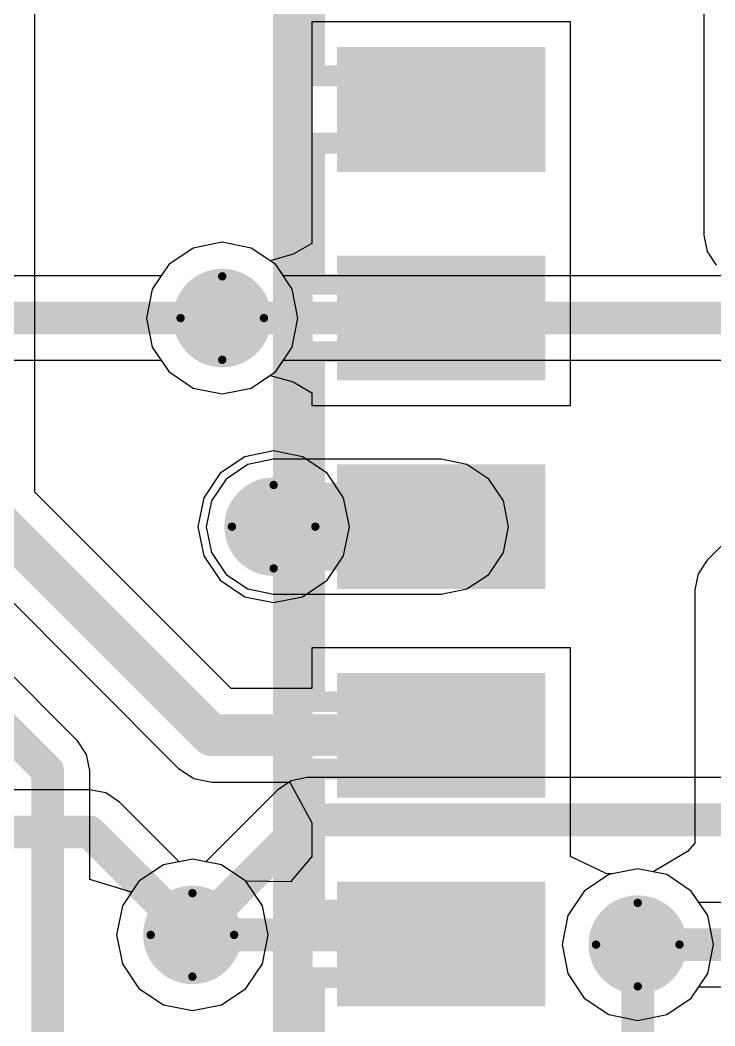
# Model space of a CAD drawing. Header units: millimetres. Extents: x -16 to 330, y -45 to 150.
# Drawn here: x 81.89 to 86.12, y 47.1 to 53.23 of the extents above; entities that cross this region are included whole.
import ezdxf

# ---------------------------------------------------------------- set-up
doc = ezdxf.new("R2010")
doc.units = ezdxf.units.MM
for name, color, linetype in [('BottomLayer', 5, 'Continuous'), ('BottomSolder', 6, 'Continuous'), ('DrillDrawing', 1, 'Continuous'), ('Mechanical13', 56, 'Continuous'), ('MidLayer1', 16, 'Continuous'), ('MidLayer2', 76, 'Continuous'), ('TopLayer', 1, 'Continuous'), ('TopPaste', 8, 'Continuous'), ('TopSolder', 216, 'Continuous'), ('ViaHoleLayer', 16, 'Continuous')]:
    doc.layers.add(name, color=color, linetype=linetype)

# ---------------------------------------------------------------- blocks, each defined once
blk = doc.blocks.new('16_SOIC_73')
at = {"layer": 'TopLayer'}
for points in [[(-0.635, -2.16), (0.635, -2.16), (0.635, -2.92), (-0.635, -2.92)], [(-0.635, -3.43), (0.635, -3.43), (0.635, -4.19), (-0.635, -4.19)], [(-0.635, -4.7), (0.635, -4.7), (0.635, -5.46), (-0.635, -5.46)], [(-0.635, -5.97), (0.635, -5.97), (0.635, -6.73), (-0.635, -6.73)], [(-0.635, -7.24), (0.635, -7.24), (0.635, -8), (-0.635, -8)]]:
    blk.add_hatch(color=1, dxfattribs=at).paths.add_polyline_path(points)
at = {"layer": 'TopPaste'}
for points in [[(-0.635, -2.16), (0.635, -2.16), (0.635, -2.92), (-0.635, -2.92)], [(-0.635, -3.43), (0.635, -3.43), (0.635, -4.19), (-0.635, -4.19)], [(-0.635, -4.7), (0.635, -4.7), (0.635, -5.46), (-0.635, -5.46)], [(-0.635, -5.97), (0.635, -5.97), (0.635, -6.73), (-0.635, -6.73)], [(-0.635, -7.24), (0.635, -7.24), (0.635, -8), (-0.635, -8)]]:
    blk.add_hatch(color=8, dxfattribs=at).paths.add_polyline_path(points)
at = {"layer": 'TopSolder'}
for points in [[(-0.635, -2.16), (0.635, -2.16), (0.635, -2.92), (-0.635, -2.92)], [(-0.635, -3.43), (0.635, -3.43), (0.635, -4.19), (-0.635, -4.19)], [(-0.635, -4.7), (0.635, -4.7), (0.635, -5.46), (-0.635, -5.46)], [(-0.635, -5.97), (0.635, -5.97), (0.635, -6.73), (-0.635, -6.73)], [(-0.635, -7.24), (0.635, -7.24), (0.635, -8), (-0.635, -8)]]:
    blk.add_hatch(color=216, dxfattribs=at).paths.add_polyline_path(points)

msp = doc.modelspace()

# ---------------------------------------------------------------- hatches: boundary and pattern name
at = {"layer": 'BottomLayer'}
h = msp.add_hatch(color=5, dxfattribs=at)
edge = h.paths.add_edge_path()
edge.add_arc((83.118, 51.4138), 0.3, 0, 360)
h = msp.add_hatch(color=5, dxfattribs=at)
edge = h.paths.add_edge_path()
edge.add_arc((83.4312, 50.1438), 0.3, 0, 360)
h = msp.add_hatch(color=5, dxfattribs=at)
edge = h.paths.add_edge_path()
edge.add_arc((82.9362, 47.6588), 0.3, 0, 360)
h = msp.add_hatch(color=5, dxfattribs=at)
edge = h.paths.add_edge_path()
edge.add_arc((85.6488, 47.5996), 0.3, 0, 360)
at = {"layer": 'BottomSolder'}
h = msp.add_hatch(color=6, dxfattribs=at)
edge = h.paths.add_edge_path()
edge.add_arc((83.118, 51.4138), 0.15, 0, 360)
h = msp.add_hatch(color=6, dxfattribs=at)
edge = h.paths.add_edge_path()
edge.add_arc((83.4312, 50.1438), 0.15, 0, 360)
h = msp.add_hatch(color=6, dxfattribs=at)
edge = h.paths.add_edge_path()
edge.add_arc((82.9362, 47.6588), 0.15, 0, 360)
h = msp.add_hatch(color=6, dxfattribs=at)
edge = h.paths.add_edge_path()
edge.add_arc((85.6488, 47.5996), 0.15, 0, 360)
at = {"layer": 'MidLayer1'}
h = msp.add_hatch(color=16, dxfattribs=at)
edge = h.paths.add_edge_path()
edge.add_arc((83.118, 51.4138), 0.3, 0, 360)
h = msp.add_hatch(color=16, dxfattribs=at)
edge = h.paths.add_edge_path()
edge.add_arc((83.4312, 50.1438), 0.3, 0, 360)
h = msp.add_hatch(color=16, dxfattribs=at)
edge = h.paths.add_edge_path()
edge.add_arc((82.9362, 47.6588), 0.3, 0, 360)
h = msp.add_hatch(color=16, dxfattribs=at)
edge = h.paths.add_edge_path()
edge.add_arc((85.6488, 47.5996), 0.3, 0, 360)
at = {"layer": 'MidLayer2'}
h = msp.add_hatch(color=76, dxfattribs=at)
edge = h.paths.add_edge_path()
edge.add_arc((83.118, 51.4138), 0.3, 0, 360)
h = msp.add_hatch(color=76, dxfattribs=at)
edge = h.paths.add_edge_path()
edge.add_arc((83.4312, 50.1438), 0.3, 0, 360)
h = msp.add_hatch(color=76, dxfattribs=at)
edge = h.paths.add_edge_path()
edge.add_arc((82.9362, 47.6588), 0.3, 0, 360)
h = msp.add_hatch(color=76, dxfattribs=at)
edge = h.paths.add_edge_path()
edge.add_arc((85.6488, 47.5996), 0.3, 0, 360)
at = {"layer": 'TopLayer'}
h = msp.add_hatch(color=1, dxfattribs=at)
edge = h.paths.add_edge_path()
edge.add_arc((83.118, 51.4138), 0.3, 0, 360)
h = msp.add_hatch(color=1, dxfattribs=at)
edge = h.paths.add_edge_path()
edge.add_arc((83.4312, 50.1438), 0.3, 0, 360)
h = msp.add_hatch(color=1, dxfattribs=at)
edge = h.paths.add_edge_path()
edge.add_arc((82.9362, 47.6588), 0.3, 0, 360)
h = msp.add_hatch(color=1, dxfattribs=at)
edge = h.paths.add_edge_path()
edge.add_arc((85.6488, 47.5996), 0.3, 0, 360)
at = {"layer": 'TopSolder'}
h = msp.add_hatch(color=216, dxfattribs=at)
edge = h.paths.add_edge_path()
edge.add_arc((83.118, 51.4138), 0.15, 0, 360)
h = msp.add_hatch(color=216, dxfattribs=at)
edge = h.paths.add_edge_path()
edge.add_arc((83.4312, 50.1438), 0.15, 0, 360)
h = msp.add_hatch(color=216, dxfattribs=at)
edge = h.paths.add_edge_path()
edge.add_arc((82.9362, 47.6588), 0.15, 0, 360)
h = msp.add_hatch(color=216, dxfattribs=at)
edge = h.paths.add_edge_path()
edge.add_arc((85.6488, 47.5996), 0.15, 0, 360)
at = {"layer": 'ViaHoleLayer'}
h = msp.add_hatch(color=16, dxfattribs=at)
edge = h.paths.add_edge_path()
edge.add_arc((83.118, 51.4138), 0.15, 0, 360)
h = msp.add_hatch(color=16, dxfattribs=at)
edge = h.paths.add_edge_path()
edge.add_arc((83.4312, 50.1438), 0.15, 0, 360)
h = msp.add_hatch(color=16, dxfattribs=at)
edge = h.paths.add_edge_path()
edge.add_arc((82.9362, 47.6588), 0.15, 0, 360)
h = msp.add_hatch(color=16, dxfattribs=at)
edge = h.paths.add_edge_path()
edge.add_arc((85.6488, 47.5996), 0.15, 0, 360)

# ---------------------------------------------------------------- linework, layer by layer
at = {"layer": 'BottomLayer'}
for p, q in [((83.118, 51.8751), (82.9415, 51.84)), ((83.2946, 51.84), (83.118, 51.8751)), ((82.9415, 51.84), (82.7919, 51.74)), ((83.4442, 51.74), (83.2946, 51.84)), ((82.7919, 51.74), (82.6919, 51.5903)), ((83.5442, 51.5903), (83.4442, 51.74)), ((82.6919, 51.5903), (82.6568, 51.4138)), ((83.5793, 51.4138), (83.5442, 51.5903)), ((82.6568, 51.4138), (82.6919, 51.2373)), ((83.5442, 51.2373), (83.5793, 51.4138)), ((82.6919, 51.2373), (82.7919, 51.0876)), ((83.4442, 51.0876), (83.5442, 51.2373)), ((82.7919, 51.0876), (82.9415, 50.9877)), ((83.2946, 50.9877), (83.4442, 51.0876)), ((82.9415, 50.9877), (83.118, 50.9525)), ((83.118, 50.9525), (83.2946, 50.9877)), ((82.7597, 48.085), (82.6101, 47.985)), ((82.9362, 48.1201), (82.7597, 48.085)), ((83.1128, 48.085), (82.9362, 48.1201)), ((83.2624, 47.985), (83.1128, 48.085)), ((85.4723, 48.0258), (85.3226, 47.9258)), ((85.6488, 48.0609), (85.4723, 48.0258)), ((85.8253, 48.0258), (85.6488, 48.0609)), ((85.9749, 47.9258), (85.8253, 48.0258)), ((82.6101, 47.985), (82.5101, 47.8353)), ((83.3624, 47.8353), (83.2624, 47.985)), ((85.3226, 47.9258), (85.2226, 47.7761)), ((86.0209, 47.857), (85.9749, 47.9258)), ((82.5101, 47.8353), (82.475, 47.6588)), ((83.3975, 47.6588), (83.3624, 47.8353)), ((86.4958, 47.857), (86.0209, 47.857)), ((85.2226, 47.7761), (85.1875, 47.5996)), ((82.475, 47.6588), (82.5101, 47.4823)), ((83.3624, 47.4823), (83.3975, 47.6588)), ((85.1875, 47.5996), (85.2226, 47.4231)), ((82.5101, 47.4823), (82.6101, 47.3327)), ((83.2624, 47.3327), (83.3624, 47.4823)), ((85.2226, 47.4231), (85.3226, 47.2734)), ((82.6101, 47.3327), (82.7597, 47.2327)), ((83.1128, 47.2327), (83.2624, 47.3327)), ((85.9749, 47.2734), (86.0209, 47.3423)), ((86.0209, 47.3423), (86.4958, 47.3423)), ((85.3226, 47.2734), (85.4723, 47.1735)), ((85.8253, 47.1735), (85.9749, 47.2734)), ((82.7597, 47.2327), (82.9362, 47.1976)), ((82.9362, 47.1976), (83.1128, 47.2327)), ((85.4723, 47.1735), (85.6488, 47.1383)), ((85.6488, 47.1383), (85.8253, 47.1735))]:
    msp.add_line(p, q, dxfattribs=at)
at = {"layer": 'BottomLayer', "const_width": 0.2}
msp.add_lwpolyline([(85.6488, 47.5996), (86.868, 47.5996)], dxfattribs=at)
at = {"layer": 'BottomLayer', "const_width": 0.1}
msp.add_lwpolyline([(85.5988, 47.5996, 1), (85.6988, 47.5996, 1)], format="xyb", close=True, dxfattribs=at)
at = {"layer": 'DrillDrawing', "const_width": 0.0508}
for points in [[(82.864, 51.4138), (83.118, 51.6678)], [(83.118, 51.6678), (83.372, 51.4138)], [(82.864, 51.4138), (83.118, 51.1598)], [(83.118, 51.1598), (83.372, 51.4138)], [(83.1772, 50.1438), (83.4312, 50.3978)], [(83.4312, 50.3978), (83.6852, 50.1438)], [(83.1772, 50.1438), (83.4312, 49.8898)], [(83.4312, 49.8898), (83.6852, 50.1438)], [(82.6822, 47.6588), (82.9362, 47.9128)], [(82.9362, 47.9128), (83.1902, 47.6588)], [(85.3948, 47.5996), (85.6488, 47.8536)], [(85.6488, 47.8536), (85.9028, 47.5996)], [(82.6822, 47.6588), (82.9362, 47.4048)], [(82.9362, 47.4048), (83.1902, 47.6588)], [(85.3948, 47.5996), (85.6488, 47.3456)], [(85.6488, 47.3456), (85.9028, 47.5996)]]:
    msp.add_lwpolyline(points, dxfattribs=at)
at = {"layer": 'DrillDrawing', "const_width": 0.0254}
for points in [[(83.1053, 51.6678, 1), (83.1307, 51.6678, 1)], [(83.1053, 51.6678, 1), (83.1307, 51.6678, 1)], [(82.8513, 51.4138, 1), (82.8767, 51.4138, 1)], [(82.8513, 51.4138, 1), (82.8767, 51.4138, 1)], [(83.3593, 51.4138, 1), (83.3847, 51.4138, 1)], [(83.3593, 51.4138, 1), (83.3847, 51.4138, 1)], [(83.1053, 51.1598, 1), (83.1307, 51.1598, 1)], [(83.1053, 51.1598, 1), (83.1307, 51.1598, 1)], [(83.4185, 50.3978, 1), (83.4439, 50.3978, 1)], [(83.4185, 50.3978, 1), (83.4439, 50.3978, 1)], [(83.1645, 50.1438, 1), (83.1899, 50.1438, 1)], [(83.1645, 50.1438, 1), (83.1899, 50.1438, 1)], [(83.6725, 50.1438, 1), (83.6979, 50.1438, 1)], [(83.6725, 50.1438, 1), (83.6979, 50.1438, 1)], [(83.4185, 49.8898, 1), (83.4439, 49.8898, 1)], [(83.4185, 49.8898, 1), (83.4439, 49.8898, 1)], [(82.9235, 47.9128, 1), (82.9489, 47.9128, 1)], [(82.9235, 47.9128, 1), (82.9489, 47.9128, 1)], [(85.6361, 47.8536, 1), (85.6615, 47.8536, 1)], [(85.6361, 47.8536, 1), (85.6615, 47.8536, 1)], [(82.6695, 47.6588, 1), (82.6949, 47.6588, 1)], [(82.6695, 47.6588, 1), (82.6949, 47.6588, 1)], [(83.1775, 47.6588, 1), (83.2029, 47.6588, 1)], [(83.1775, 47.6588, 1), (83.2029, 47.6588, 1)], [(85.3821, 47.5996, 1), (85.4075, 47.5996, 1)], [(85.3821, 47.5996, 1), (85.4075, 47.5996, 1)], [(85.8901, 47.5996, 1), (85.9155, 47.5996, 1)], [(85.8901, 47.5996, 1), (85.9155, 47.5996, 1)], [(82.9235, 47.4048, 1), (82.9489, 47.4048, 1)], [(82.9235, 47.4048, 1), (82.9489, 47.4048, 1)], [(85.6361, 47.3456, 1), (85.6615, 47.3456, 1)], [(85.6361, 47.3456, 1), (85.6615, 47.3456, 1)]]:
    msp.add_lwpolyline(points, format="xyb", close=True, dxfattribs=at)
at = {"layer": 'Mechanical13', "const_width": 0.127}
for points in [[(83.6062, 44.7713), (83.6062, 54.2463)], [(83.4914, 44.8287), (83.4914, 54.1889)], [(83.6812, 52.8888), (83.6812, 53.7488)], [(83.6062, 52.8888), (83.9312, 52.8888)], [(83.9312, 52.8888), (84.2312, 52.8888)], [(83.9312, 52.4788), (83.9312, 52.8888)], [(84.2312, 52.8888), (84.3312, 52.8888)], [(84.2312, 52.4788), (84.2312, 52.8888)], [(84.3312, 52.8888), (84.7312, 52.8888)], [(84.3312, 52.4788), (84.3312, 52.8888)], [(84.7312, 52.4788), (84.7312, 52.8888)], [(83.6062, 52.4788), (83.9312, 52.4788)], [(83.6812, 51.6188), (83.6812, 52.4788)], [(83.9312, 52.4788), (84.2312, 52.4788)], [(84.2312, 52.4788), (84.3312, 52.4788)], [(84.3312, 52.4788), (84.7312, 52.4788)], [(83.6062, 51.6188), (83.9312, 51.6188)], [(83.9312, 51.6188), (84.2312, 51.6188)], [(83.9312, 51.2088), (83.9312, 51.6188)], [(84.2312, 51.6188), (84.3312, 51.6188)], [(84.2312, 51.2088), (84.2312, 51.6188)], [(84.3312, 51.6188), (84.7312, 51.6188)], [(84.3312, 51.2088), (84.3312, 51.6188)], [(84.7312, 51.2088), (84.7312, 51.6188)], [(83.6062, 51.2088), (83.9312, 51.2088)], [(83.6812, 50.3488), (83.6812, 51.2088)], [(83.9312, 51.2088), (84.2312, 51.2088)], [(84.2312, 51.2088), (84.3312, 51.2088)], [(84.3312, 51.2088), (84.7312, 51.2088)], [(83.6062, 50.3488), (83.9312, 50.3488)], [(83.9312, 49.9388), (83.9312, 50.3488)], [(83.9312, 50.3488), (84.2312, 50.3488)], [(84.2312, 49.9388), (84.2312, 50.3488)], [(84.2312, 50.3488), (84.3312, 50.3488)], [(84.3312, 50.3488), (84.7312, 50.3488)], [(84.3312, 49.9388), (84.3312, 50.3488)], [(84.7312, 49.9388), (84.7312, 50.3488)], [(83.6062, 49.9388), (83.9312, 49.9388)], [(83.6812, 49.0788), (83.6812, 49.9388)], [(83.9312, 49.9388), (84.2312, 49.9388)], [(84.2312, 49.9388), (84.3312, 49.9388)], [(84.3312, 49.9388), (84.7312, 49.9388)], [(83.6062, 49.0788), (83.9312, 49.0788)], [(83.9312, 49.0788), (84.2312, 49.0788)], [(83.9312, 48.6688), (83.9312, 49.0788)], [(84.2312, 49.0788), (84.3312, 49.0788)], [(84.2312, 48.6688), (84.2312, 49.0788)], [(84.3312, 49.0788), (84.7312, 49.0788)], [(84.3312, 48.6688), (84.3312, 49.0788)], [(84.7312, 48.6688), (84.7312, 49.0788)], [(83.6062, 48.6688), (83.9312, 48.6688)], [(83.6812, 47.8088), (83.6812, 48.6688)], [(83.9312, 48.6688), (84.2312, 48.6688)], [(84.2312, 48.6688), (84.3312, 48.6688)], [(84.3312, 48.6688), (84.7312, 48.6688)], [(83.6062, 47.8088), (83.9312, 47.8088)], [(83.9312, 47.8088), (84.2312, 47.8088)], [(83.9312, 47.3988), (83.9312, 47.8088)], [(84.2312, 47.8088), (84.3312, 47.8088)], [(84.2312, 47.3988), (84.2312, 47.8088)], [(84.3312, 47.8088), (84.7312, 47.8088)], [(84.3312, 47.3988), (84.3312, 47.8088)], [(84.7312, 47.3988), (84.7312, 47.8088)], [(83.6062, 47.3988), (83.9312, 47.3988)], [(83.6812, 46.5388), (83.6812, 47.3988)], [(83.9312, 47.3988), (84.2312, 47.3988)], [(84.2312, 47.3988), (84.3312, 47.3988)], [(84.3312, 47.3988), (84.7312, 47.3988)]]:
    msp.add_lwpolyline(points, dxfattribs=at)
at = {"layer": 'Mechanical13', "const_width": 0.0635}
for points in [[(83.5745, 52.8888, 1), (83.638, 52.8888, 1)], [(83.6495, 52.8888, 1), (83.713, 52.8888, 1)], [(83.8995, 52.8888, 1), (83.963, 52.8888, 1)], [(83.8995, 52.8888, 1), (83.963, 52.8888, 1)], [(83.8995, 52.8888, 1), (83.963, 52.8888, 1)], [(84.1995, 52.8888, 1), (84.263, 52.8888, 1)], [(84.1995, 52.8888, 1), (84.263, 52.8888, 1)], [(84.1995, 52.8888, 1), (84.263, 52.8888, 1)], [(84.2995, 52.8888, 1), (84.363, 52.8888, 1)], [(84.2995, 52.8888, 1), (84.363, 52.8888, 1)], [(84.2995, 52.8888, 1), (84.363, 52.8888, 1)], [(84.6995, 52.8888, 1), (84.763, 52.8888, 1)], [(84.6995, 52.8888, 1), (84.763, 52.8888, 1)], [(83.5745, 52.4788, 1), (83.638, 52.4788, 1)], [(83.6495, 52.4788, 1), (83.713, 52.4788, 1)], [(83.8995, 52.4788, 1), (83.963, 52.4788, 1)], [(83.8995, 52.4788, 1), (83.963, 52.4788, 1)], [(83.8995, 52.4788, 1), (83.963, 52.4788, 1)], [(84.1995, 52.4788, 1), (84.263, 52.4788, 1)], [(84.1995, 52.4788, 1), (84.263, 52.4788, 1)], [(84.1995, 52.4788, 1), (84.263, 52.4788, 1)], [(84.2995, 52.4788, 1), (84.363, 52.4788, 1)], [(84.2995, 52.4788, 1), (84.363, 52.4788, 1)], [(84.2995, 52.4788, 1), (84.363, 52.4788, 1)], [(84.6995, 52.4788, 1), (84.763, 52.4788, 1)], [(84.6995, 52.4788, 1), (84.763, 52.4788, 1)], [(83.5745, 51.6188, 1), (83.638, 51.6188, 1)], [(83.6495, 51.6188, 1), (83.713, 51.6188, 1)], [(83.8995, 51.6188, 1), (83.963, 51.6188, 1)], [(83.8995, 51.6188, 1), (83.963, 51.6188, 1)], [(83.8995, 51.6188, 1), (83.963, 51.6188, 1)], [(84.1995, 51.6188, 1), (84.263, 51.6188, 1)], [(84.1995, 51.6188, 1), (84.263, 51.6188, 1)], [(84.1995, 51.6188, 1), (84.263, 51.6188, 1)], [(84.2995, 51.6188, 1), (84.363, 51.6188, 1)], [(84.2995, 51.6188, 1), (84.363, 51.6188, 1)], [(84.2995, 51.6188, 1), (84.363, 51.6188, 1)], [(84.6995, 51.6188, 1), (84.763, 51.6188, 1)], [(84.6995, 51.6188, 1), (84.763, 51.6188, 1)], [(83.5745, 51.2088, 1), (83.638, 51.2088, 1)], [(83.6495, 51.2088, 1), (83.713, 51.2088, 1)], [(83.8995, 51.2088, 1), (83.963, 51.2088, 1)], [(83.8995, 51.2088, 1), (83.963, 51.2088, 1)], [(83.8995, 51.2088, 1), (83.963, 51.2088, 1)], [(84.1995, 51.2088, 1), (84.263, 51.2088, 1)], [(84.1995, 51.2088, 1), (84.263, 51.2088, 1)], [(84.1995, 51.2088, 1), (84.263, 51.2088, 1)], [(84.2995, 51.2088, 1), (84.363, 51.2088, 1)], [(84.2995, 51.2088, 1), (84.363, 51.2088, 1)], [(84.2995, 51.2088, 1), (84.363, 51.2088, 1)], [(84.6995, 51.2088, 1), (84.763, 51.2088, 1)], [(84.6995, 51.2088, 1), (84.763, 51.2088, 1)], [(83.5745, 50.3488, 1), (83.638, 50.3488, 1)], [(83.6495, 50.3488, 1), (83.713, 50.3488, 1)], [(83.8995, 50.3488, 1), (83.963, 50.3488, 1)], [(83.8995, 50.3488, 1), (83.963, 50.3488, 1)], [(83.8995, 50.3488, 1), (83.963, 50.3488, 1)], [(84.1995, 50.3488, 1), (84.263, 50.3488, 1)], [(84.1995, 50.3488, 1), (84.263, 50.3488, 1)], [(84.1995, 50.3488, 1), (84.263, 50.3488, 1)], [(84.2995, 50.3488, 1), (84.363, 50.3488, 1)], [(84.2995, 50.3488, 1), (84.363, 50.3488, 1)], [(84.2995, 50.3488, 1), (84.363, 50.3488, 1)], [(84.6995, 50.3488, 1), (84.763, 50.3488, 1)], [(84.6995, 50.3488, 1), (84.763, 50.3488, 1)], [(83.5745, 49.9388, 1), (83.638, 49.9388, 1)], [(83.6495, 49.9388, 1), (83.713, 49.9388, 1)], [(83.8995, 49.9388, 1), (83.963, 49.9388, 1)], [(83.8995, 49.9388, 1), (83.963, 49.9388, 1)], [(83.8995, 49.9388, 1), (83.963, 49.9388, 1)], [(84.1995, 49.9388, 1), (84.263, 49.9388, 1)], [(84.1995, 49.9388, 1), (84.263, 49.9388, 1)], [(84.1995, 49.9388, 1), (84.263, 49.9388, 1)], [(84.2995, 49.9388, 1), (84.363, 49.9388, 1)], [(84.2995, 49.9388, 1), (84.363, 49.9388, 1)], [(84.2995, 49.9388, 1), (84.363, 49.9388, 1)], [(84.6995, 49.9388, 1), (84.763, 49.9388, 1)], [(84.6995, 49.9388, 1), (84.763, 49.9388, 1)], [(83.5745, 49.0788, 1), (83.638, 49.0788, 1)], [(83.6495, 49.0788, 1), (83.713, 49.0788, 1)], [(83.8995, 49.0788, 1), (83.963, 49.0788, 1)], [(83.8995, 49.0788, 1), (83.963, 49.0788, 1)], [(83.8995, 49.0788, 1), (83.963, 49.0788, 1)], [(84.1995, 49.0788, 1), (84.263, 49.0788, 1)], [(84.1995, 49.0788, 1), (84.263, 49.0788, 1)], [(84.1995, 49.0788, 1), (84.263, 49.0788, 1)], [(84.2995, 49.0788, 1), (84.363, 49.0788, 1)], [(84.2995, 49.0788, 1), (84.363, 49.0788, 1)], [(84.2995, 49.0788, 1), (84.363, 49.0788, 1)], [(84.6995, 49.0788, 1), (84.763, 49.0788, 1)], [(84.6995, 49.0788, 1), (84.763, 49.0788, 1)], [(83.5745, 48.6688, 1), (83.638, 48.6688, 1)], [(83.6495, 48.6688, 1), (83.713, 48.6688, 1)], [(83.8995, 48.6688, 1), (83.963, 48.6688, 1)], [(83.8995, 48.6688, 1), (83.963, 48.6688, 1)], [(83.8995, 48.6688, 1), (83.963, 48.6688, 1)], [(84.1995, 48.6688, 1), (84.263, 48.6688, 1)], [(84.1995, 48.6688, 1), (84.263, 48.6688, 1)], [(84.1995, 48.6688, 1), (84.263, 48.6688, 1)], [(84.2995, 48.6688, 1), (84.363, 48.6688, 1)], [(84.2995, 48.6688, 1), (84.363, 48.6688, 1)], [(84.2995, 48.6688, 1), (84.363, 48.6688, 1)], [(84.6995, 48.6688, 1), (84.763, 48.6688, 1)], [(84.6995, 48.6688, 1), (84.763, 48.6688, 1)], [(83.5745, 47.8088, 1), (83.638, 47.8088, 1)], [(83.6495, 47.8088, 1), (83.713, 47.8088, 1)], [(83.8995, 47.8088, 1), (83.963, 47.8088, 1)], [(83.8995, 47.8088, 1), (83.963, 47.8088, 1)], [(83.8995, 47.8088, 1), (83.963, 47.8088, 1)], [(84.1995, 47.8088, 1), (84.263, 47.8088, 1)], [(84.1995, 47.8088, 1), (84.263, 47.8088, 1)], [(84.1995, 47.8088, 1), (84.263, 47.8088, 1)], [(84.2995, 47.8088, 1), (84.363, 47.8088, 1)], [(84.2995, 47.8088, 1), (84.363, 47.8088, 1)], [(84.2995, 47.8088, 1), (84.363, 47.8088, 1)], [(84.6995, 47.8088, 1), (84.763, 47.8088, 1)], [(84.6995, 47.8088, 1), (84.763, 47.8088, 1)], [(83.5745, 47.3988, 1), (83.638, 47.3988, 1)], [(83.6495, 47.3988, 1), (83.713, 47.3988, 1)], [(83.8995, 47.3988, 1), (83.963, 47.3988, 1)], [(83.8995, 47.3988, 1), (83.963, 47.3988, 1)], [(83.8995, 47.3988, 1), (83.963, 47.3988, 1)], [(84.1995, 47.3988, 1), (84.263, 47.3988, 1)], [(84.1995, 47.3988, 1), (84.263, 47.3988, 1)], [(84.1995, 47.3988, 1), (84.263, 47.3988, 1)], [(84.2995, 47.3988, 1), (84.363, 47.3988, 1)], [(84.2995, 47.3988, 1), (84.363, 47.3988, 1)], [(84.2995, 47.3988, 1), (84.363, 47.3988, 1)], [(84.6995, 47.3988, 1), (84.763, 47.3988, 1)], [(84.6995, 47.3988, 1), (84.763, 47.3988, 1)]]:
    msp.add_lwpolyline(points, format="xyb", close=True, dxfattribs=at)
at = {"layer": 'MidLayer1'}
for p, q in [((83.118, 51.8751), (82.9415, 51.84)), ((83.2946, 51.84), (83.118, 51.8751)), ((82.9415, 51.84), (82.7919, 51.74)), ((83.4442, 51.74), (83.2946, 51.84)), ((82.7919, 51.74), (82.7459, 51.6712)), ((83.4902, 51.6712), (83.4442, 51.74)), ((82.7459, 51.6712), (74.4134, 51.6712)), ((91.8809, 51.6712), (83.4902, 51.6712)), ((74.4134, 51.1565), (82.7459, 51.1565)), ((82.7459, 51.1565), (82.7919, 51.0876)), ((83.4442, 51.0876), (83.4902, 51.1565)), ((83.4902, 51.1565), (91.8809, 51.1565)), ((82.7919, 51.0876), (82.9415, 50.9877)), ((83.2946, 50.9877), (83.4442, 51.0876)), ((82.9415, 50.9877), (83.118, 50.9525)), ((83.118, 50.9525), (83.2946, 50.9877)), ((83.4312, 50.6051), (83.2547, 50.57)), ((83.6078, 50.57), (83.4312, 50.6051)), ((83.2547, 50.57), (83.1051, 50.47)), ((83.7574, 50.47), (83.6078, 50.57)), ((83.1051, 50.47), (83.0051, 50.3203)), ((83.8574, 50.3203), (83.7574, 50.47)), ((83.0051, 50.3203), (82.97, 50.1438)), ((83.8925, 50.1438), (83.8574, 50.3203)), ((82.97, 50.1438), (83.0051, 49.9673)), ((83.8574, 49.9673), (83.8925, 50.1438)), ((83.0051, 49.9673), (83.1051, 49.8176)), ((83.7574, 49.8176), (83.8574, 49.9673)), ((83.1051, 49.8176), (83.2547, 49.7177)), ((83.6078, 49.7177), (83.7574, 49.8176)), ((83.2547, 49.7177), (83.4312, 49.6825)), ((83.4312, 49.6825), (83.6078, 49.7177)), ((82.7597, 48.085), (82.6101, 47.985)), ((82.9362, 48.1201), (82.7597, 48.085)), ((83.1128, 48.085), (82.9362, 48.1201)), ((83.2624, 47.985), (83.1128, 48.085)), ((85.4723, 48.0258), (85.3226, 47.9258)), ((85.6488, 48.0609), (85.4723, 48.0258)), ((85.8253, 48.0258), (85.6488, 48.0609)), ((85.9749, 47.9258), (85.8253, 48.0258)), ((82.6101, 47.985), (82.5101, 47.8353)), ((83.3624, 47.8353), (83.2624, 47.985)), ((85.3226, 47.9258), (85.2226, 47.7761)), ((86.0749, 47.7761), (85.9749, 47.9258)), ((82.5101, 47.8353), (82.475, 47.6588)), ((83.3975, 47.6588), (83.3624, 47.8353)), ((85.2226, 47.7761), (85.1875, 47.5996)), ((86.11, 47.5996), (86.0749, 47.7761)), ((82.475, 47.6588), (82.5101, 47.4823)), ((83.3624, 47.4823), (83.3975, 47.6588)), ((85.1875, 47.5996), (85.2226, 47.4231)), ((86.0749, 47.4231), (86.11, 47.5996)), ((82.5101, 47.4823), (82.6101, 47.3327)), ((83.2624, 47.3327), (83.3624, 47.4823)), ((85.2226, 47.4231), (85.3226, 47.2734)), ((85.9749, 47.2734), (86.0749, 47.4231)), ((82.6101, 47.3327), (82.7597, 47.2327)), ((83.1128, 47.2327), (83.2624, 47.3327)), ((85.3226, 47.2734), (85.4723, 47.1735)), ((85.8253, 47.1735), (85.9749, 47.2734)), ((82.7597, 47.2327), (82.9362, 47.1976)), ((82.9362, 47.1976), (83.1128, 47.2327)), ((85.4723, 47.1735), (85.6488, 47.1383)), ((85.6488, 47.1383), (85.8253, 47.1735))]:
    msp.add_line(p, q, dxfattribs=at)
at = {"layer": 'MidLayer1', "const_width": 0.2}
for points in [[(74.0412, 51.4138), (83.118, 51.4138)], [(83.118, 51.4138), (92.253, 51.4138)]]:
    msp.add_lwpolyline(points, dxfattribs=at)
at = {"layer": 'MidLayer1', "const_width": 0.1}
msp.add_lwpolyline([(83.068, 51.4138, 1), (83.168, 51.4138, 1)], format="xyb", close=True, dxfattribs=at)
msp.add_lwpolyline([(83.068, 51.4138, 1), (83.168, 51.4138, 1)], format="xyb", close=True, dxfattribs=at)
at = {"layer": 'MidLayer2'}
for p, q in [((83.118, 51.8751), (82.9415, 51.84)), ((83.2946, 51.84), (83.118, 51.8751)), ((82.9415, 51.84), (82.7919, 51.74)), ((83.4442, 51.74), (83.2946, 51.84)), ((82.7919, 51.74), (82.6919, 51.5903)), ((83.5442, 51.5903), (83.4442, 51.74)), ((82.6919, 51.5903), (82.6568, 51.4138)), ((83.5793, 51.4138), (83.5442, 51.5903)), ((82.6568, 51.4138), (82.6919, 51.2373)), ((83.5442, 51.2373), (83.5793, 51.4138)), ((82.6919, 51.2373), (82.7919, 51.0876)), ((83.4442, 51.0876), (83.5442, 51.2373)), ((82.7919, 51.0876), (82.9415, 50.9877)), ((83.2946, 50.9877), (83.4442, 51.0876)), ((82.9415, 50.9877), (83.118, 50.9525)), ((83.118, 50.9525), (83.2946, 50.9877)), ((83.6362, 48.6162), (83.5378, 48.5966)), ((87.5362, 48.6162), (83.6362, 48.6162)), ((83.5378, 48.5966), (83.4543, 48.5408)), ((82.3096, 48.5428), (80.8946, 48.5428)), ((82.4081, 48.5232), (82.3096, 48.5428)), ((82.4916, 48.4674), (82.4081, 48.5232)), ((83.4543, 48.5408), (83.0174, 48.1039)), ((82.8551, 48.1039), (82.4916, 48.4674)), ((82.9362, 48.1201), (82.8551, 48.1039)), ((83.0174, 48.1039), (82.9362, 48.1201))]:
    msp.add_line(p, q, dxfattribs=at)
at = {"layer": 'MidLayer2', "const_width": 0.2}
for points in [[(82.9362, 47.6588), (83.6362, 48.3588)], [(83.6362, 48.3588), (87.5362, 48.3588)], [(77.1716, 48.2854), (82.3096, 48.2854)], [(82.3096, 48.2854), (82.9362, 47.6588)]]:
    msp.add_lwpolyline(points, dxfattribs=at)
at = {"layer": 'MidLayer2', "const_width": 0.1}
for points in [[(83.5862, 48.3588, 1), (83.6862, 48.3588, 1)], [(83.5862, 48.3588, 1), (83.6862, 48.3588, 1)], [(82.2596, 48.2854, 1), (82.3596, 48.2854, 1)], [(82.2596, 48.2854, 1), (82.3596, 48.2854, 1)], [(82.8862, 47.6588, 1), (82.9862, 47.6588, 1)], [(82.8862, 47.6588, 1), (82.9862, 47.6588, 1)]]:
    msp.add_lwpolyline(points, format="xyb", close=True, dxfattribs=at)
at = {"layer": 'TopLayer'}
for p, q in [((86.0518, 54.8136), (86.0518, 51.9176)), ((81.9772, 50.3533), (81.9772, 54.7743)), ((85.2386, 53.2162), (83.6638, 53.2162)), ((83.6638, 53.2162), (83.6638, 52.2002)), ((85.2386, 52.2002), (85.2386, 53.2162)), ((83.6638, 52.2002), (83.6638, 52.1514)), ((85.2386, 52.1514), (85.2386, 52.2002)), ((83.6638, 52.1514), (83.6638, 51.9462)), ((85.2386, 51.9462), (85.2386, 52.1514)), ((83.6638, 51.9462), (83.6638, 51.8684)), ((85.2386, 51.8974), (85.2386, 51.9462)), ((83.118, 51.8751), (82.9415, 51.84)), ((83.2946, 51.84), (83.118, 51.8751)), ((83.6638, 51.8684), (83.5503, 51.802)), ((85.2386, 50.8814), (85.2386, 51.8974)), ((86.0518, 51.9176), (86.0714, 51.8191)), ((82.9415, 51.84), (82.7919, 51.74)), ((83.4098, 51.7629), (83.2946, 51.84)), ((83.5503, 51.802), (83.4098, 51.7629)), ((86.0714, 51.8191), (86.1272, 51.7356)), ((82.7919, 51.74), (82.6919, 51.5903)), ((82.6919, 51.5903), (82.6568, 51.4138)), ((82.6568, 51.4138), (82.6919, 51.2373)), ((82.6919, 51.2373), (82.7919, 51.0876)), ((82.7919, 51.0876), (82.9415, 50.9877)), ((83.2946, 50.9877), (83.4098, 51.0647)), ((83.4098, 51.0647), (83.5503, 51.0256)), ((83.5503, 51.0256), (83.6638, 50.9592)), ((82.9415, 50.9877), (83.118, 50.9525)), ((83.118, 50.9525), (83.2946, 50.9877)), ((83.6638, 50.9592), (83.6638, 50.8814)), ((83.6638, 50.8814), (85.2386, 50.8814)), ((83.2742, 50.5229), (83.1411, 50.4339)), ((83.4312, 50.5541), (83.2742, 50.5229)), ((84.4512, 50.5541), (83.4312, 50.5541)), ((84.6082, 50.5229), (84.4512, 50.5541)), ((84.7413, 50.4339), (84.6082, 50.5229)), ((83.1411, 50.4339), (83.0522, 50.3008)), ((84.8303, 50.3008), (84.7413, 50.4339)), ((83.1718, 49.1587), (81.9772, 50.3533)), ((86.4725, 50.3408), (86.0725, 49.9408)), ((82.2364, 48.8408), (80.7514, 50.3258)), ((83.0522, 50.3008), (83.021, 50.1438)), ((84.8615, 50.1438), (84.8303, 50.3008)), ((83.021, 50.1438), (83.0522, 49.9868)), ((84.8303, 49.9868), (84.8615, 50.1438)), ((81.4909, 50.0339), (82.8523, 48.6724)), ((83.0522, 49.9868), (83.1411, 49.8537)), ((84.7413, 49.8537), (84.8303, 49.9868)), ((86.0725, 49.9408), (86.0167, 49.8573)), ((83.1411, 49.8537), (83.2742, 49.7648)), ((84.6082, 49.7648), (84.7413, 49.8537)), ((86.0167, 49.8573), (85.9971, 49.7588)), ((83.2742, 49.7648), (83.4312, 49.7335)), ((83.4312, 49.7335), (84.4512, 49.7335)), ((84.4512, 49.7335), (84.6082, 49.7648)), ((85.9971, 49.7588), (85.9971, 48.2165)), ((85.2386, 49.4062), (83.6638, 49.4062)), ((83.6638, 49.4062), (83.6638, 49.1587)), ((85.2386, 48.3902), (85.2386, 49.4062)), ((83.6638, 49.1587), (83.1718, 49.1587)), ((82.2922, 48.7573), (82.2364, 48.8408)), ((82.3118, 48.6588), (82.2922, 48.7573)), ((82.3118, 47.9957), (82.3118, 48.6588)), ((82.8523, 48.6724), (82.8523, 48.6724)), ((82.8523, 48.6724), (82.9448, 48.6106)), ((82.9448, 48.6106), (83.0538, 48.5889)), ((83.0538, 48.5889), (83.0538, 48.5889)), ((83.0538, 48.5889), (83.5304, 48.5889)), ((83.5304, 48.5889), (83.6638, 48.3414)), ((85.2386, 48.3414), (85.2386, 48.3902)), ((83.6638, 48.3414), (83.6638, 48.1362)), ((85.2386, 48.1362), (85.2386, 48.3414)), ((85.9971, 48.2165), (85.952, 48.1664)), ((83.6638, 48.1362), (83.5347, 47.981)), ((85.4564, 48.0333), (85.2386, 48.1362)), ((85.952, 48.1664), (85.7431, 48.0421)), ((82.7597, 48.085), (82.6101, 47.985)), ((82.9362, 48.1201), (82.7597, 48.085)), ((83.1128, 48.085), (82.9362, 48.1201)), ((83.2624, 47.985), (83.1128, 48.085)), ((85.4926, 48.0298), (85.4564, 48.0333)), ((85.6488, 48.0609), (85.4926, 48.0298)), ((85.7431, 48.0421), (85.6488, 48.0609)), ((82.5658, 47.9187), (82.3118, 47.9957)), ((82.6101, 47.985), (82.5658, 47.9187)), ((83.5347, 47.981), (83.2624, 47.985))]:
    msp.add_line(p, q, dxfattribs=at)
for points, const_width in [([(83.118, 51.4138), (84.4512, 51.4138)], 0.2), ([(83.4312, 50.1438), (84.4512, 50.1438)], 0.5), ([(81.6923, 50.2353), (83.0538, 48.8738)], 0.254), ([(80.5694, 50.1438), (82.0544, 48.6588)], 0.2), ([(83.0538, 48.8738), (84.4512, 48.8738)], 0.254), ([(82.0544, 43.5588), (82.0544, 48.6588)], 0.2), ([(82.9362, 47.6588), (84.3962, 47.6588)], 0.2), ([(84.3962, 47.6588), (84.4512, 47.6038)], 0.2), ([(85.6488, 39.7764), (85.6488, 47.5996)], 0.2)]:
    msp.add_lwpolyline(points, dxfattribs=dict(at, const_width=const_width))
for points, const_width in [([(83.068, 51.4138, 1), (83.168, 51.4138, 1)], 0.1), ([(84.4012, 51.4138, 1), (84.5012, 51.4138, 1)], 0.1), ([(83.3062, 50.1438, 1), (83.5562, 50.1438, 1)], 0.25), ([(84.3262, 50.1438, 1), (84.5762, 50.1438, 1)], 0.25), ([(82.9903, 48.8738, 1), (83.1173, 48.8738, 1)], 0.127), ([(82.9903, 48.8738, 1), (83.1173, 48.8738, 1)], 0.127), ([(84.3877, 48.8738, 1), (84.5147, 48.8738, 1)], 0.127), ([(82.0044, 48.6588, 1), (82.1044, 48.6588, 1)], 0.1), ([(82.0044, 48.6588, 1), (82.1044, 48.6588, 1)], 0.1), ([(82.8862, 47.6588, 1), (82.9862, 47.6588, 1)], 0.1), ([(84.3462, 47.6588, 1), (84.4462, 47.6588, 1)], 0.1), ([(84.3462, 47.6588, 1), (84.4462, 47.6588, 1)], 0.1), ([(84.4012, 47.6038, 1), (84.5012, 47.6038, 1)], 0.1), ([(85.5988, 47.5996, 1), (85.6988, 47.5996, 1)], 0.1)]:
    msp.add_lwpolyline(points, format="xyb", close=True, dxfattribs=dict(at, const_width=const_width))

# ---------------------------------------------------------------- block references
at = {"rotation": 180}
msp.add_blockref('16_SOIC_73', (84.4512, 45.0638), dxfattribs=at)

doc.saveas('drawing.dxf')
